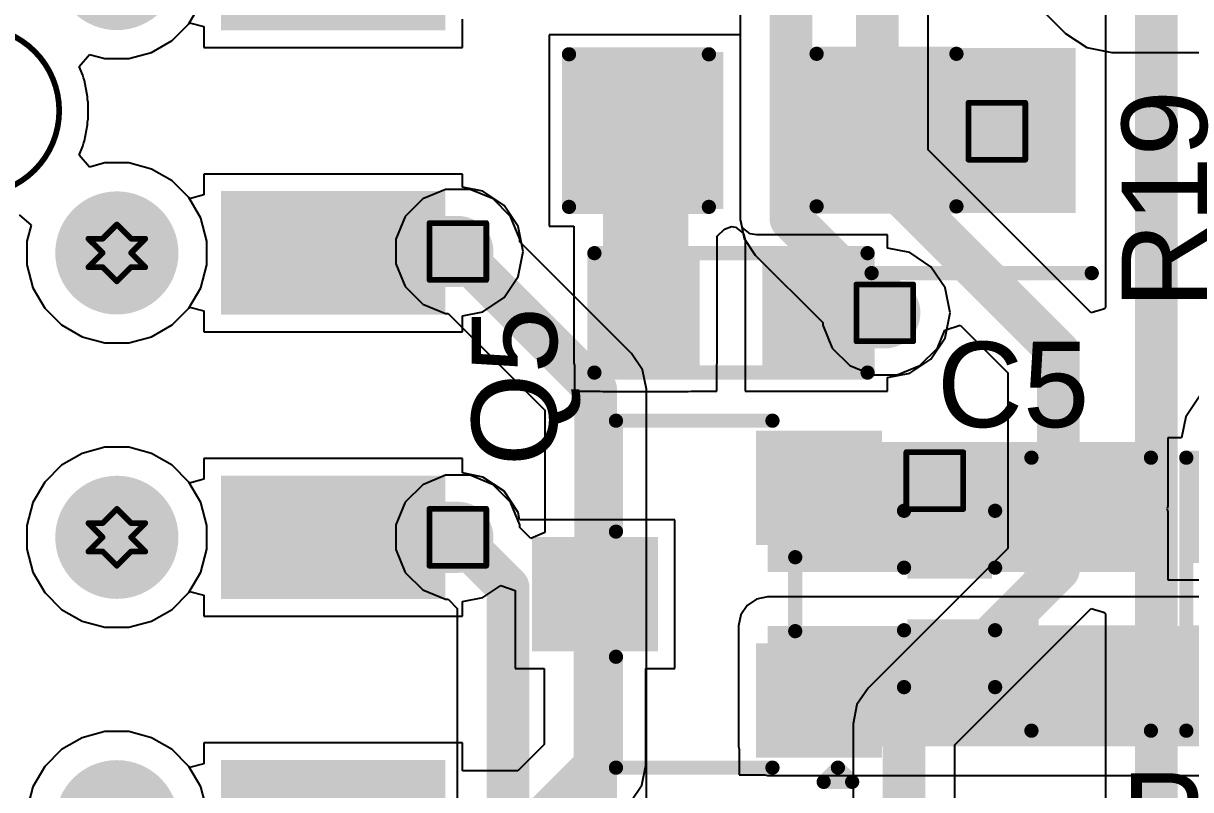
# Model space of a CAD drawing. Header units: inches. Extents: x -1 to 9.6, y 0 to 3.9.
# Drawn here: x 0.4799 to 0.8901, y 0.5495 to 0.819 of the extents above; entities that cross this region are included whole.
import ezdxf

# ---------------------------------------------------------------- set-up
doc = ezdxf.new("R2010")
doc.units = ezdxf.units.IN
doc.header["$MEASUREMENT"] = 0
for name, color, linetype in [('Board Outline', 216, 'Continuous'), ('Bottom Layer', 5, 'Continuous'), ('Bottom Solder', 6, 'Continuous'), ('Drill Drawing', 1, 'Continuous'), ('Multi-Layer', 9, 'Continuous'), ('Pad Holes', 156, 'Continuous'), ('Top Layer', 1, 'Continuous'), ('Top Overlay', 2, 'Continuous'), ('Top Paste', 8, 'Continuous'), ('Top Solder', 216, 'Continuous'), ('Via Holes', 16, 'Continuous')]:
    doc.layers.add(name, color=color, linetype=linetype)
doc.styles.add('Arial', font='', dxfattribs={"height": 0.2})
doc.styles.get('Arial').set_extended_font_data('Arial')

# ---------------------------------------------------------------- blocks, each defined once
blk = doc.blocks.new('C___0402_6')
at = {"layer": 'Top Layer'}
for points in [[(-0.0275, -0.0125), (-0.0275, 0.0125), (-0.0095, 0.0125), (-0.0095, -0.0125)], [(0.0095, -0.0125), (0.0095, 0.0125), (0.0275, 0.0125), (0.0275, -0.0125)]]:
    blk.add_hatch(color=1, dxfattribs=at).paths.add_polyline_path(points)
at = {"layer": 'Top Paste'}
for points in [[(-0.0275, -0.0125), (-0.0275, 0.0125), (-0.0095, 0.0125), (-0.0095, -0.0125)], [(0.0095, -0.0125), (0.0095, 0.0125), (0.0275, 0.0125), (0.0275, -0.0125)]]:
    blk.add_hatch(color=8, dxfattribs=at).paths.add_polyline_path(points)
at = {"layer": 'Top Solder'}
for points in [[(-0.02986, -0.01486), (-0.02986, 0.01486), (-0.00714, 0.01486), (-0.00714, -0.01486)], [(0.00714, -0.01486), (0.00714, 0.01486), (0.02986, 0.01486), (0.02986, -0.01486)]]:
    blk.add_hatch(color=216, dxfattribs=at).paths.add_polyline_path(points)
at = {"layer": 'Top Overlay', "const_width": 0.005}
for points in [[(-0.031, -0.016), (-0.031, 0.016)], [(-0.011, 0.016), (-0.031, 0.016)], [(0.031, 0.016), (0.011, 0.016)], [(0.031, -0.016), (0.031, 0.016)], [(-0.011, -0.016), (-0.031, -0.016)], [(0.031, -0.016), (0.011, -0.016)]]:
    blk.add_lwpolyline(points, dxfattribs=at)
at = {"layer": 'Top Overlay', "const_width": 0.0025}
for points in [[(-0.03225, 0.016, 1), (-0.02975, 0.016, 1)], [(-0.03225, 0.016, 1), (-0.02975, 0.016, 1)], [(-0.01225, 0.016, 1), (-0.00975, 0.016, 1)], [(0.00975, 0.016, 1), (0.01225, 0.016, 1)], [(0.02975, 0.016, 1), (0.03225, 0.016, 1)], [(0.02975, 0.016, 1), (0.03225, 0.016, 1)], [(-0.03225, -0.016, 1), (-0.02975, -0.016, 1)], [(-0.03225, -0.016, 1), (-0.02975, -0.016, 1)], [(-0.01225, -0.016, 1), (-0.00975, -0.016, 1)], [(0.00975, -0.016, 1), (0.01225, -0.016, 1)], [(0.02975, -0.016, 1), (0.03225, -0.016, 1)], [(0.02975, -0.016, 1), (0.03225, -0.016, 1)]]:
    blk.add_lwpolyline(points, format="xyb", close=True, dxfattribs=at)
blk = doc.blocks.new('R___0603_12')
at = {"layer": 'Top Layer'}
for points in [[(-0.015, 0.0175), (-0.015, -0.0175), (-0.045, -0.0175), (-0.045, 0.0175)], [(0.045, 0.0175), (0.045, -0.0175), (0.015, -0.0175), (0.015, 0.0175)]]:
    blk.add_hatch(color=1, dxfattribs=at).paths.add_polyline_path(points)
at = {"layer": 'Top Paste'}
for points in [[(-0.015, 0.0175), (-0.015, -0.0175), (-0.045, -0.0175), (-0.045, 0.0175)], [(0.045, 0.0175), (0.045, -0.0175), (0.015, -0.0175), (0.015, 0.0175)]]:
    blk.add_hatch(color=8, dxfattribs=at).paths.add_polyline_path(points)
at = {"layer": 'Top Solder'}
for points in [[(-0.011, 0.0215), (-0.011, -0.0215), (-0.049, -0.0215), (-0.049, 0.0215)], [(0.049, 0.0215), (0.049, -0.0215), (0.011, -0.0215), (0.011, 0.0215)]]:
    blk.add_hatch(color=216, dxfattribs=at).paths.add_polyline_path(points)
at = {"layer": 'Top Overlay', "const_width": 0.005}
for points in [[(-0.048, 0.021), (-0.048, -0.021)], [(-0.048, 0.021), (0.048, 0.021)], [(0.048, 0.021), (0.048, -0.021)], [(-0.048, -0.021), (0.048, -0.021)]]:
    blk.add_lwpolyline(points, dxfattribs=at)
at = {"layer": 'Top Overlay', "const_width": 0.0025}
for points in [[(-0.04925, 0.021, 1), (-0.04675, 0.021, 1)], [(-0.04925, 0.021, 1), (-0.04675, 0.021, 1)], [(0.04675, 0.021, 1), (0.04925, 0.021, 1)], [(0.04675, 0.021, 1), (0.04925, 0.021, 1)], [(-0.04925, -0.021, 1), (-0.04675, -0.021, 1)], [(-0.04925, -0.021, 1), (-0.04675, -0.021, 1)], [(0.04675, -0.021, 1), (0.04925, -0.021, 1)], [(0.04675, -0.021, 1), (0.04925, -0.021, 1)]]:
    blk.add_lwpolyline(points, format="xyb", close=True, dxfattribs=at)
blk = doc.blocks.new('R___0603_19')
at = {"layer": 'Top Layer'}
for points in [[(-0.015, 0.0175), (-0.015, -0.0175), (-0.045, -0.0175), (-0.045, 0.0175)], [(0.045, 0.0175), (0.045, -0.0175), (0.015, -0.0175), (0.015, 0.0175)]]:
    blk.add_hatch(color=1, dxfattribs=at).paths.add_polyline_path(points)
at = {"layer": 'Top Paste'}
for points in [[(-0.015, 0.0175), (-0.015, -0.0175), (-0.045, -0.0175), (-0.045, 0.0175)], [(0.045, 0.0175), (0.045, -0.0175), (0.015, -0.0175), (0.015, 0.0175)]]:
    blk.add_hatch(color=8, dxfattribs=at).paths.add_polyline_path(points)
at = {"layer": 'Top Solder'}
for points in [[(-0.011, 0.0215), (-0.011, -0.0215), (-0.049, -0.0215), (-0.049, 0.0215)], [(0.049, 0.0215), (0.049, -0.0215), (0.011, -0.0215), (0.011, 0.0215)]]:
    blk.add_hatch(color=216, dxfattribs=at).paths.add_polyline_path(points)
at = {"layer": 'Top Overlay', "const_width": 0.005}
for points in [[(-0.048, 0.021), (-0.048, -0.021)], [(0.048, 0.021), (-0.048, 0.021)], [(0.048, 0.021), (0.048, -0.021)], [(0.048, -0.021), (-0.048, -0.021)]]:
    blk.add_lwpolyline(points, dxfattribs=at)
at = {"layer": 'Top Overlay', "const_width": 0.0025}
for points in [[(-0.04925, 0.021, 1), (-0.04675, 0.021, 1)], [(-0.04925, 0.021, 1), (-0.04675, 0.021, 1)], [(0.04675, 0.021, 1), (0.04925, 0.021, 1)], [(0.04675, 0.021, 1), (0.04925, 0.021, 1)], [(-0.04925, -0.021, 1), (-0.04675, -0.021, 1)], [(-0.04925, -0.021, 1), (-0.04675, -0.021, 1)], [(0.04675, -0.021, 1), (0.04925, -0.021, 1)], [(0.04675, -0.021, 1), (0.04925, -0.021, 1)]]:
    blk.add_lwpolyline(points, format="xyb", close=True, dxfattribs=at)
blk = doc.blocks.new('R___0603_28')
at = {"layer": 'Top Layer'}
for points in [[(-0.015, 0.0175), (-0.015, -0.0175), (-0.045, -0.0175), (-0.045, 0.0175)], [(0.045, 0.0175), (0.045, -0.0175), (0.015, -0.0175), (0.015, 0.0175)]]:
    blk.add_hatch(color=1, dxfattribs=at).paths.add_polyline_path(points)
at = {"layer": 'Top Paste'}
for points in [[(-0.015, 0.0175), (-0.015, -0.0175), (-0.045, -0.0175), (-0.045, 0.0175)], [(0.045, 0.0175), (0.045, -0.0175), (0.015, -0.0175), (0.015, 0.0175)]]:
    blk.add_hatch(color=8, dxfattribs=at).paths.add_polyline_path(points)
at = {"layer": 'Top Solder'}
for points in [[(-0.011, 0.0215), (-0.011, -0.0215), (-0.049, -0.0215), (-0.049, 0.0215)], [(0.049, 0.0215), (0.049, -0.0215), (0.011, -0.0215), (0.011, 0.0215)]]:
    blk.add_hatch(color=216, dxfattribs=at).paths.add_polyline_path(points)
at = {"layer": 'Top Overlay', "const_width": 0.005}
for points in [[(-0.048, -0.021), (-0.048, 0.021)], [(0.048, 0.021), (-0.048, 0.021)], [(0.048, -0.021), (0.048, 0.021)], [(0.048, -0.021), (-0.048, -0.021)]]:
    blk.add_lwpolyline(points, dxfattribs=at)
at = {"layer": 'Top Overlay', "const_width": 0.0025}
for points in [[(-0.04925, 0.021, 1), (-0.04675, 0.021, 1)], [(-0.04925, 0.021, 1), (-0.04675, 0.021, 1)], [(0.04675, 0.021, 1), (0.04925, 0.021, 1)], [(0.04675, 0.021, 1), (0.04925, 0.021, 1)], [(-0.04925, -0.021, 1), (-0.04675, -0.021, 1)], [(-0.04925, -0.021, 1), (-0.04675, -0.021, 1)], [(0.04675, -0.021, 1), (0.04925, -0.021, 1)], [(0.04675, -0.021, 1), (0.04925, -0.021, 1)]]:
    blk.add_lwpolyline(points, format="xyb", close=True, dxfattribs=at)
blk = doc.blocks.new('SOT_23_33')
at = {"layer": 'Top Layer'}
for points in [[(-0.01614, 0.05748), (0.01614, 0.05748), (0.01614, 0.02126), (-0.01614, 0.02126)], [(-0.05354, -0.02126), (-0.02126, -0.02126), (-0.02126, -0.05748), (-0.05354, -0.05748)], [(0.02126, -0.02126), (0.05354, -0.02126), (0.05354, -0.05748), (0.02126, -0.05748)]]:
    blk.add_hatch(color=1, dxfattribs=at).paths.add_polyline_path(points)
at = {"layer": 'Top Paste'}
for points in [[(-0.01614, 0.05748), (0.01614, 0.05748), (0.01614, 0.02126), (-0.01614, 0.02126)], [(-0.05354, -0.02126), (-0.02126, -0.02126), (-0.02126, -0.05748), (-0.05354, -0.05748)], [(0.02126, -0.02126), (0.05354, -0.02126), (0.05354, -0.05748), (0.02126, -0.05748)]]:
    blk.add_hatch(color=8, dxfattribs=at).paths.add_polyline_path(points)
at = {"layer": 'Top Solder'}
for points in [[(-0.02014, 0.06148), (0.02014, 0.06148), (0.02014, 0.01726), (-0.02014, 0.01726)], [(-0.05754, -0.01726), (-0.01726, -0.01726), (-0.01726, -0.06148), (-0.05754, -0.06148)], [(0.01726, -0.01726), (0.05754, -0.01726), (0.05754, -0.06148), (0.01726, -0.06148)]]:
    blk.add_hatch(color=216, dxfattribs=at).paths.add_polyline_path(points)
at = {"layer": 'Top Overlay', "const_width": 0.005}
for points in [[(-0.061, 0.032), (-0.022, 0.032)], [(-0.061, 0.032), (-0.061, -0.023)], [(0.022, 0.032), (0.061, 0.032)], [(0.061, 0.032), (0.061, -0.023)], [(-0.013, -0.031), (0.013, -0.031)], [(-0.066, -0.041), (-0.066, -0.051)], [(-0.066, -0.041), (-0.061, -0.046)], [(-0.061, -0.046), (-0.066, -0.051)]]:
    blk.add_lwpolyline(points, dxfattribs=at)
at = {"layer": 'Top Overlay', "const_width": 0.0025}
for points in [[(-0.06225, 0.032, 1), (-0.05975, 0.032, 1)], [(-0.06225, 0.032, 1), (-0.05975, 0.032, 1)], [(-0.02325, 0.032, 1), (-0.02075, 0.032, 1)], [(0.02075, 0.032, 1), (0.02325, 0.032, 1)], [(0.05975, 0.032, 1), (0.06225, 0.032, 1)], [(0.05975, 0.032, 1), (0.06225, 0.032, 1)], [(-0.06225, -0.023, 1), (-0.05975, -0.023, 1)], [(0.05975, -0.023, 1), (0.06225, -0.023, 1)], [(-0.01425, -0.031, 1), (-0.01175, -0.031, 1)], [(0.01175, -0.031, 1), (0.01425, -0.031, 1)], [(-0.06725, -0.041, 1), (-0.06475, -0.041, 1)], [(-0.06725, -0.041, 1), (-0.06475, -0.041, 1)], [(-0.06225, -0.046, 1), (-0.05975, -0.046, 1)], [(-0.06225, -0.046, 1), (-0.05975, -0.046, 1)], [(-0.06725, -0.051, 1), (-0.06475, -0.051, 1)], [(-0.06725, -0.051, 1), (-0.06475, -0.051, 1)]]:
    blk.add_lwpolyline(points, format="xyb", close=True, dxfattribs=at)
blk = doc.blocks.new('LED_0805_39')
at = {"layer": 'Top Layer'}
for points in [[(-0.06496, 0.02362), (-0.01772, 0.02362), (-0.01772, -0.02362), (-0.06496, -0.02362)], [(0.01772, 0.02362), (0.06496, 0.02362), (0.06496, -0.02362), (0.01772, -0.02362)]]:
    blk.add_hatch(color=1, dxfattribs=at).paths.add_polyline_path(points)
at = {"layer": 'Top Overlay'}
blk.add_hatch(color=2, dxfattribs=at).paths.add_polyline_path([(0.06815, -0.02899), (0.11, -0.02899), (0.11, 0.02901), (0.06815, 0.02901)])
at = {"layer": 'Top Paste'}
for points in [[(-0.06496, 0.02362), (-0.01772, 0.02362), (-0.01772, -0.02362), (-0.06496, -0.02362)], [(0.01772, 0.02362), (0.06496, 0.02362), (0.06496, -0.02362), (0.01772, -0.02362)]]:
    blk.add_hatch(color=8, dxfattribs=at).paths.add_polyline_path(points)
at = {"layer": 'Top Solder'}
for points in [[(-0.06896, 0.02762), (-0.01372, 0.02762), (-0.01372, -0.02762), (-0.06896, -0.02762)], [(0.01372, 0.02762), (0.06896, 0.02762), (0.06896, -0.02762), (0.01372, -0.02762)]]:
    blk.add_hatch(color=216, dxfattribs=at).paths.add_polyline_path(points)
at = {"layer": 'Top Overlay', "const_width": 0.005}
for points in [[(-0.068, -0.02683), (-0.068, 0.02683)], [(-0.068, 0.02683), (-0.01885, 0.02683)], [(0.019, 0.027), (0.06815, 0.027)], [(0.06815, -0.02666), (0.06815, 0.027)], [(-0.068, -0.02683), (-0.01885, -0.02683)], [(0.019, -0.02666), (0.06815, -0.02666)]]:
    blk.add_lwpolyline(points, dxfattribs=at)
at = {"layer": 'Top Overlay', "const_width": 0.0025}
for points in [[(-0.06925, 0.02683, 1), (-0.06675, 0.02683, 1)], [(-0.06925, 0.02683, 1), (-0.06675, 0.02683, 1)], [(-0.0201, 0.02683, 1), (-0.0176, 0.02683, 1)], [(0.01775, 0.027, 1), (0.02025, 0.027, 1)], [(0.0669, 0.027, 1), (0.0694, 0.027, 1)], [(0.0669, 0.027, 1), (0.0694, 0.027, 1)], [(-0.06925, -0.02683, 1), (-0.06675, -0.02683, 1)], [(-0.06925, -0.02683, 1), (-0.06675, -0.02683, 1)], [(-0.0201, -0.02683, 1), (-0.0176, -0.02683, 1)], [(0.01775, -0.02666, 1), (0.02025, -0.02666, 1)], [(0.0669, -0.02666, 1), (0.0694, -0.02666, 1)], [(0.0669, -0.02666, 1), (0.0694, -0.02666, 1)]]:
    blk.add_lwpolyline(points, format="xyb", close=True, dxfattribs=at)
blk = doc.blocks.new('610010243021_42')
at = {"layer": 'Bottom Solder'}
h = blk.add_hatch(color=6, dxfattribs=at)
edge = h.paths.add_edge_path()
edge.add_arc((-0.05, 0.2), 0.004, 0, 360)
h = blk.add_hatch(color=6, dxfattribs=at)
edge = h.paths.add_edge_path()
edge.add_arc((0.05, 0.2), 0.004, 0, 360)
h = blk.add_hatch(color=6, dxfattribs=at)
edge = h.paths.add_edge_path()
edge.add_arc((-0.05, 0.1), 0.004, 0, 360)
h = blk.add_hatch(color=6, dxfattribs=at)
edge = h.paths.add_edge_path()
edge.add_arc((0.05, 0.1), 0.004, 0, 360)
h = blk.add_hatch(color=6, dxfattribs=at)
edge = h.paths.add_edge_path()
edge.add_arc((-0.05, 0), 0.004, 0, 360)
h = blk.add_hatch(color=6, dxfattribs=at)
edge = h.paths.add_edge_path()
edge.add_arc((0.05, 0), 0.004, 0, 360)
h = blk.add_hatch(color=6, dxfattribs=at)
edge = h.paths.add_edge_path()
edge.add_arc((-0.05, -0.1), 0.004, 0, 360)
h = blk.add_hatch(color=6, dxfattribs=at)
edge = h.paths.add_edge_path()
edge.add_arc((0.05, -0.1), 0.004, 0, 360)
h = blk.add_hatch(color=6, dxfattribs=at)
edge = h.paths.add_edge_path()
edge.add_arc((-0.05, -0.2), 0.004, 0, 360)
h = blk.add_hatch(color=6, dxfattribs=at)
edge = h.paths.add_edge_path()
edge.add_arc((0.05, -0.2), 0.004, 0, 360)
at = {"layer": 'Pad Holes'}
h = blk.add_hatch(color=7, dxfattribs=at)
edge = h.paths.add_edge_path()
edge.add_arc((-0.05, 0.2), 0.02165, 0, 360)
h = blk.add_hatch(color=7, dxfattribs=at)
edge = h.paths.add_edge_path()
edge.add_arc((0.05, 0.2), 0.02165, 0, 360)
h = blk.add_hatch(color=7, dxfattribs=at)
edge = h.paths.add_edge_path()
edge.add_arc((-0.05, 0.1), 0.02165, 0, 360)
h = blk.add_hatch(color=7, dxfattribs=at)
edge = h.paths.add_edge_path()
edge.add_arc((0.05, 0.1), 0.02165, 0, 360)
h = blk.add_hatch(color=7, dxfattribs=at)
edge = h.paths.add_edge_path()
edge.add_arc((-0.05, 0), 0.02165, 0, 360)
h = blk.add_hatch(color=7, dxfattribs=at)
edge = h.paths.add_edge_path()
edge.add_arc((0.05, 0), 0.02165, 0, 360)
h = blk.add_hatch(color=7, dxfattribs=at)
edge = h.paths.add_edge_path()
edge.add_arc((-0.05, -0.1), 0.02165, 0, 360)
h = blk.add_hatch(color=7, dxfattribs=at)
edge = h.paths.add_edge_path()
edge.add_arc((0.05, -0.1), 0.02165, 0, 360)
h = blk.add_hatch(color=7, dxfattribs=at)
edge = h.paths.add_edge_path()
edge.add_arc((-0.05, -0.2), 0.02165, 0, 360)
h = blk.add_hatch(color=7, dxfattribs=at)
edge = h.paths.add_edge_path()
edge.add_arc((0.05, -0.2), 0.02165, 0, 360)
at = {"layer": 'Top Layer'}
for points in [[(-0.16142, 0.18228), (-0.16142, 0.21772), (-0.09055, 0.21772), (-0.09055, 0.18228)], [(0.09055, 0.18228), (0.09055, 0.21772), (0.16142, 0.21772), (0.16142, 0.18228)], [(-0.16142, 0.08228), (-0.16142, 0.11772), (-0.09055, 0.11772), (-0.09055, 0.08228)], [(0.09055, 0.08228), (0.09055, 0.11772), (0.16142, 0.11772), (0.16142, 0.08228)], [(-0.16142, -0.01772), (-0.16142, 0.01772), (-0.09055, 0.01772), (-0.09055, -0.01772)], [(0.09055, -0.01772), (0.09055, 0.01772), (0.16142, 0.01772), (0.16142, -0.01772)], [(-0.16142, -0.11772), (-0.16142, -0.08228), (-0.09055, -0.08228), (-0.09055, -0.11772)], [(0.09055, -0.11772), (0.09055, -0.08228), (0.16142, -0.08228), (0.16142, -0.11772)], [(-0.16142, -0.21772), (-0.16142, -0.18228), (-0.09055, -0.18228), (-0.09055, -0.21772)], [(0.09055, -0.21772), (0.09055, -0.18228), (0.16142, -0.18228), (0.16142, -0.21772)]]:
    blk.add_hatch(color=1, dxfattribs=at).paths.add_polyline_path(points)
at = {"layer": 'Top Paste'}
for points in [[(-0.16142, 0.18228), (-0.16142, 0.21772), (-0.09055, 0.21772), (-0.09055, 0.18228)], [(0.09055, 0.18228), (0.09055, 0.21772), (0.16142, 0.21772), (0.16142, 0.18228)], [(-0.16142, 0.08228), (-0.16142, 0.11772), (-0.09055, 0.11772), (-0.09055, 0.08228)], [(0.09055, 0.08228), (0.09055, 0.11772), (0.16142, 0.11772), (0.16142, 0.08228)], [(-0.16142, -0.01772), (-0.16142, 0.01772), (-0.09055, 0.01772), (-0.09055, -0.01772)], [(0.09055, -0.01772), (0.09055, 0.01772), (0.16142, 0.01772), (0.16142, -0.01772)], [(-0.16142, -0.11772), (-0.16142, -0.08228), (-0.09055, -0.08228), (-0.09055, -0.11772)], [(0.09055, -0.11772), (0.09055, -0.08228), (0.16142, -0.08228), (0.16142, -0.11772)], [(-0.16142, -0.21772), (-0.16142, -0.18228), (-0.09055, -0.18228), (-0.09055, -0.21772)], [(0.09055, -0.21772), (0.09055, -0.18228), (0.16142, -0.18228), (0.16142, -0.21772)]]:
    blk.add_hatch(color=8, dxfattribs=at).paths.add_polyline_path(points)
at = {"layer": 'Top Solder'}
for points in [[(-0.16542, 0.17828), (-0.16542, 0.22172), (-0.08655, 0.22172), (-0.08655, 0.17828)], [(0.08655, 0.17828), (0.08655, 0.22172), (0.16542, 0.22172), (0.16542, 0.17828)], [(-0.16542, 0.07828), (-0.16542, 0.12172), (-0.08655, 0.12172), (-0.08655, 0.07828)], [(0.08655, 0.07828), (0.08655, 0.12172), (0.16542, 0.12172), (0.16542, 0.07828)], [(-0.16542, -0.02172), (-0.16542, 0.02172), (-0.08655, 0.02172), (-0.08655, -0.02172)], [(0.08655, -0.02172), (0.08655, 0.02172), (0.16542, 0.02172), (0.16542, -0.02172)], [(-0.16542, -0.12172), (-0.16542, -0.07828), (-0.08655, -0.07828), (-0.08655, -0.12172)], [(0.08655, -0.12172), (0.08655, -0.07828), (0.16542, -0.07828), (0.16542, -0.12172)], [(-0.16542, -0.22172), (-0.16542, -0.17828), (-0.08655, -0.17828), (-0.08655, -0.22172)], [(0.08655, -0.22172), (0.08655, -0.17828), (0.16542, -0.17828), (0.16542, -0.22172)]]:
    blk.add_hatch(color=216, dxfattribs=at).paths.add_polyline_path(points)
h = blk.add_hatch(color=216, dxfattribs=at)
edge = h.paths.add_edge_path()
edge.add_arc((-0.05, 0.2), 0.004, 0, 360)
h = blk.add_hatch(color=216, dxfattribs=at)
edge = h.paths.add_edge_path()
edge.add_arc((0.05, 0.2), 0.004, 0, 360)
h = blk.add_hatch(color=216, dxfattribs=at)
edge = h.paths.add_edge_path()
edge.add_arc((-0.05, 0.1), 0.004, 0, 360)
h = blk.add_hatch(color=216, dxfattribs=at)
edge = h.paths.add_edge_path()
edge.add_arc((0.05, 0.1), 0.004, 0, 360)
h = blk.add_hatch(color=216, dxfattribs=at)
edge = h.paths.add_edge_path()
edge.add_arc((-0.05, 0), 0.004, 0, 360)
h = blk.add_hatch(color=216, dxfattribs=at)
edge = h.paths.add_edge_path()
edge.add_arc((0.05, 0), 0.004, 0, 360)
h = blk.add_hatch(color=216, dxfattribs=at)
edge = h.paths.add_edge_path()
edge.add_arc((-0.05, -0.1), 0.004, 0, 360)
h = blk.add_hatch(color=216, dxfattribs=at)
edge = h.paths.add_edge_path()
edge.add_arc((0.05, -0.1), 0.004, 0, 360)
h = blk.add_hatch(color=216, dxfattribs=at)
edge = h.paths.add_edge_path()
edge.add_arc((-0.05, -0.2), 0.004, 0, 360)
h = blk.add_hatch(color=216, dxfattribs=at)
edge = h.paths.add_edge_path()
edge.add_arc((0.05, -0.2), 0.004, 0, 360)
at = {"layer": 'Top Overlay'}
for points, const_width in [([(0, 0.25), (-0.09843, 0.25)], 0.005), ([(0.09843, 0.25), (0, 0.25)], 0.005), ([(-0.1695, 0.2015), (-0.1745, 0.2065)], 0.00787), ([(-0.1745, 0.2065), (-0.1745, 0.1965)], 0.00787), ([(-0.1695, 0.2015), (-0.1745, 0.1965)], 0.00787), ([(0, -0.25), (-0.09843, -0.25)], 0.005), ([(0.09843, -0.25), (0, -0.25)], 0.005)]:
    blk.add_lwpolyline(points, dxfattribs=dict(at, const_width=const_width))
for points, const_width in [([(-0.09968, 0.25, 1), (-0.09718, 0.25, 1)], 0.0025), ([(-0.00125, 0.25, 1), (0.00125, 0.25, 1)], 0.0025), ([(-0.00125, 0.25, 1), (0.00125, 0.25, 1)], 0.0025), ([(0.09718, 0.25, 1), (0.09968, 0.25, 1)], 0.0025), ([(-0.17647, 0.2065, 1), (-0.17253, 0.2065, 1)], 0.00394), ([(-0.17647, 0.2065, 1), (-0.17253, 0.2065, 1)], 0.00394), ([(-0.17147, 0.2015, 1), (-0.16753, 0.2015, 1)], 0.00394), ([(-0.17147, 0.2015, 1), (-0.16753, 0.2015, 1)], 0.00394), ([(-0.17647, 0.1965, 1), (-0.17253, 0.1965, 1)], 0.00394), ([(-0.17647, 0.1965, 1), (-0.17253, 0.1965, 1)], 0.00394), ([(-0.09968, -0.25, 1), (-0.09718, -0.25, 1)], 0.0025), ([(-0.00125, -0.25, 1), (0.00125, -0.25, 1)], 0.0025), ([(-0.00125, -0.25, 1), (0.00125, -0.25, 1)], 0.0025), ([(0.09718, -0.25, 1), (0.09968, -0.25, 1)], 0.0025)]:
    blk.add_lwpolyline(points, format="xyb", close=True, dxfattribs=dict(at, const_width=const_width))

msp = doc.modelspace()

# ---------------------------------------------------------------- hatches: boundary and pattern name
at = {"layer": 'Bottom Layer'}
h = msp.add_hatch(color=5, dxfattribs=at)
edge = h.paths.add_edge_path()
edge.add_arc((0.82199, 0.78101), 0.01181, 0, 360)
h = msp.add_hatch(color=5, dxfattribs=at)
edge = h.paths.add_edge_path()
edge.add_arc((0.63257, 0.73873), 0.01181, 0, 360)
h = msp.add_hatch(color=5, dxfattribs=at)
edge = h.paths.add_edge_path()
edge.add_arc((0.78261, 0.71715), 0.01181, 0, 360)
h = msp.add_hatch(color=5, dxfattribs=at)
edge = h.paths.add_edge_path()
edge.add_arc((0.80017, 0.65816), 0.01181, 0, 360)
h = msp.add_hatch(color=5, dxfattribs=at)
edge = h.paths.add_edge_path()
edge.add_arc((0.63257, 0.63823), 0.01181, 0, 360)
at = {"layer": 'Top Layer'}
h = msp.add_hatch(color=1, dxfattribs=at)
edge = h.paths.add_edge_path()
edge.add_arc((0.82199, 0.78101), 0.01181, 0, 360)
for points in [[(0.68355, 0.69965), (0.71355, 0.69965), (0.71355, 0.78125), (0.68355, 0.78125)], [(0.74139, 0.62605), (0.87263, 0.62605), (0.87263, 0.67178), (0.74139, 0.67178)], [(0.74139, 0.56469), (0.92706, 0.56469), (0.92706, 0.60705), (0.74139, 0.60705)]]:
    msp.add_hatch(color=1, dxfattribs=at).paths.add_polyline_path(points)
h = msp.add_hatch(color=1, dxfattribs=at)
edge = h.paths.add_edge_path()
edge.add_arc((0.63257, 0.73873), 0.01181, 0, 360)
h = msp.add_hatch(color=1, dxfattribs=at)
edge = h.paths.add_edge_path()
edge.add_arc((0.78261, 0.71715), 0.01181, 0, 360)
h = msp.add_hatch(color=1, dxfattribs=at)
edge = h.paths.add_edge_path()
edge.add_arc((0.80017, 0.65816), 0.01181, 0, 360)
h = msp.add_hatch(color=1, dxfattribs=at)
edge = h.paths.add_edge_path()
edge.add_arc((0.63257, 0.63823), 0.01181, 0, 360)
at = {"layer": 'Via Holes'}
h = msp.add_hatch(color=7, dxfattribs=at)
edge = h.paths.add_edge_path()
edge.add_arc((0.82199, 0.78101), 0.00591, 0, 360)
h = msp.add_hatch(color=7, dxfattribs=at)
edge = h.paths.add_edge_path()
edge.add_arc((0.63257, 0.73873), 0.00591, 0, 360)
h = msp.add_hatch(color=7, dxfattribs=at)
edge = h.paths.add_edge_path()
edge.add_arc((0.78261, 0.71715), 0.00591, 0, 360)
h = msp.add_hatch(color=7, dxfattribs=at)
edge = h.paths.add_edge_path()
edge.add_arc((0.80017, 0.65816), 0.00591, 0, 360)
h = msp.add_hatch(color=7, dxfattribs=at)
edge = h.paths.add_edge_path()
edge.add_arc((0.63257, 0.63823), 0.00591, 0, 360)

# ---------------------------------------------------------------- linework, layer by layer
at = {"layer": 'Board Outline'}
for points, const_width in [([(0.49247, 0.78823, 1), (0.43342, 0.78823, 1)], 0.002), ([(0.49197, 0.78823, 1), (0.49297, 0.78823, 1)], 0.001)]:
    msp.add_lwpolyline(points, format="xyb", close=True, dxfattribs=dict(at, const_width=const_width))
at = {"layer": 'Bottom Layer'}
for p, q in [((0.86016, 0.947), (0.86016, 0.71904)), ((0.79784, 0.7745), (0.79784, 0.89273)), ((0.73181, 0.8735), (0.73181, 0.7501)), ((0.53806, 0.8188), (0.54222, 0.82601)), ((0.53216, 0.8129), (0.53806, 0.8188)), ((0.52494, 0.80874), (0.53216, 0.8129)), ((0.51689, 0.80658), (0.52494, 0.80874)), ((0.49948, 0.80384), (0.50316, 0.80803)), ((0.50316, 0.80803), (0.50856, 0.80658)), ((0.50856, 0.80658), (0.51689, 0.80658)), ((0.50076, 0.80075), (0.49948, 0.80384)), ((0.50096, 0.79976), (0.50076, 0.80075)), ((0.50134, 0.79883), (0.50096, 0.79976)), ((0.50247, 0.79313), (0.50134, 0.79883)), ((0.50247, 0.79213), (0.50247, 0.79313)), ((0.50267, 0.79114), (0.50247, 0.79213)), ((0.50267, 0.78532), (0.50267, 0.79114)), ((0.50247, 0.78434), (0.50267, 0.78532)), ((0.50247, 0.78333), (0.50247, 0.78434)), ((0.50134, 0.77763), (0.50247, 0.78333)), ((0.49948, 0.77263), (0.50076, 0.77572)), ((0.50076, 0.77572), (0.50096, 0.7767)), ((0.50096, 0.7767), (0.50134, 0.77763)), ((0.50316, 0.76844), (0.49948, 0.77263)), ((0.85516, 0.71718), (0.79784, 0.7745)), ((0.50856, 0.76989), (0.50316, 0.76844)), ((0.51689, 0.76989), (0.50856, 0.76989)), ((0.52494, 0.76773), (0.51689, 0.76989)), ((0.53216, 0.76356), (0.52494, 0.76773)), ((0.53806, 0.75767), (0.53216, 0.76356)), ((0.62823, 0.76054), (0.62021, 0.75722)), ((0.6369, 0.76054), (0.62823, 0.76054)), ((0.64492, 0.75722), (0.6369, 0.76054)), ((0.54222, 0.75045), (0.53806, 0.75767)), ((0.62021, 0.75722), (0.61407, 0.75108)), ((0.65106, 0.75108), (0.64492, 0.75722)), ((0.47837, 0.75162), (0.48256, 0.74795)), ((0.61407, 0.75108), (0.61075, 0.74307)), ((0.65438, 0.74307), (0.65106, 0.75108)), ((0.48256, 0.74795), (0.48107, 0.7424)), ((0.54438, 0.7424), (0.54222, 0.75045)), ((0.73181, 0.7501), (0.73317, 0.74327)), ((0.61075, 0.74307), (0.61075, 0.73439)), ((0.65438, 0.74215), (0.65438, 0.74307)), ((0.73317, 0.74327), (0.73704, 0.73749)), ((0.48107, 0.7424), (0.48107, 0.73407)), ((0.54438, 0.73407), (0.54438, 0.7424)), ((0.69362, 0.70291), (0.65438, 0.74215)), ((0.61075, 0.73439), (0.61407, 0.72637)), ((0.73704, 0.73749), (0.7608, 0.71372)), ((0.48107, 0.73407), (0.48323, 0.72601)), ((0.54222, 0.72601), (0.54438, 0.73407)), ((0.61407, 0.72637), (0.62021, 0.72024)), ((0.48323, 0.72601), (0.4874, 0.7188)), ((0.53806, 0.7188), (0.54222, 0.72601)), ((0.4874, 0.7188), (0.49329, 0.7129)), ((0.53216, 0.7129), (0.53806, 0.7188)), ((0.62021, 0.72024), (0.62823, 0.71692)), ((0.85941, 0.71848), (0.85516, 0.71718)), ((0.86016, 0.71904), (0.85941, 0.71848)), ((0.62823, 0.71692), (0.62914, 0.71692)), ((0.62914, 0.71692), (0.66316, 0.6829)), ((0.49329, 0.7129), (0.50051, 0.70874)), ((0.52494, 0.70874), (0.53216, 0.7129)), ((0.7608, 0.71372), (0.7608, 0.71281)), ((0.7608, 0.71281), (0.76412, 0.70479)), ((0.8011, 0.70479), (0.80371, 0.71109)), ((0.80371, 0.71109), (0.80904, 0.71283)), ((0.80904, 0.71283), (0.82578, 0.69609)), ((0.50051, 0.70874), (0.50856, 0.70658)), ((0.50856, 0.70658), (0.51689, 0.70658)), ((0.51689, 0.70658), (0.52494, 0.70874)), ((0.69748, 0.69712), (0.69362, 0.70291)), ((0.69362, 0.70291), (0.69362, 0.70291)), ((0.76412, 0.70479), (0.77026, 0.69866)), ((0.79497, 0.69866), (0.8011, 0.70479)), ((0.77026, 0.69866), (0.77827, 0.69533)), ((0.78695, 0.69533), (0.79497, 0.69866)), ((0.69884, 0.69029), (0.69748, 0.69712)), ((0.77827, 0.69533), (0.78695, 0.69533)), ((0.82578, 0.69609), (0.82578, 0.63428)), ((0.69884, 0.22303), (0.69884, 0.69029)), ((0.69884, 0.69029), (0.69884, 0.69029)), ((0.66316, 0.6829), (0.66316, 0.63995)), ((0.50856, 0.66989), (0.50051, 0.66773)), ((0.51689, 0.66989), (0.50856, 0.66989)), ((0.52494, 0.66773), (0.51689, 0.66989)), ((0.50051, 0.66773), (0.49329, 0.66356)), ((0.53216, 0.66356), (0.52494, 0.66773)), ((0.49329, 0.66356), (0.4874, 0.65767)), ((0.53806, 0.65767), (0.53216, 0.66356)), ((0.4874, 0.65767), (0.48323, 0.65045)), ((0.54222, 0.65045), (0.53806, 0.65767)), ((0.62021, 0.65672), (0.61407, 0.65059)), ((0.62823, 0.66004), (0.62021, 0.65672)), ((0.6369, 0.66004), (0.62823, 0.66004)), ((0.64492, 0.65672), (0.6369, 0.66004)), ((0.65106, 0.65059), (0.64492, 0.65672)), ((0.48323, 0.65045), (0.48107, 0.6424)), ((0.54438, 0.6424), (0.54222, 0.65045)), ((0.61407, 0.65059), (0.61075, 0.64257)), ((0.65438, 0.64257), (0.65106, 0.65059)), ((0.48107, 0.6424), (0.48107, 0.63407)), ((0.54438, 0.63407), (0.54438, 0.6424)), ((0.61075, 0.64257), (0.61075, 0.63389)), ((0.65438, 0.64165), (0.65438, 0.64257)), ((0.65816, 0.63787), (0.65438, 0.64165)), ((0.66316, 0.63995), (0.65816, 0.63787)), ((0.48107, 0.63407), (0.48323, 0.62601)), ((0.54222, 0.62601), (0.54438, 0.63407)), ((0.61075, 0.63389), (0.61407, 0.62588)), ((0.82578, 0.63428), (0.7767, 0.58521)), ((0.48323, 0.62601), (0.4874, 0.6188)), ((0.53806, 0.6188), (0.54222, 0.62601)), ((0.61407, 0.62588), (0.62021, 0.61974)), ((0.62021, 0.61974), (0.62823, 0.61642)), ((0.4874, 0.6188), (0.49329, 0.6129)), ((0.53216, 0.6129), (0.53806, 0.6188)), ((0.62823, 0.61642), (0.62914, 0.61642)), ((0.62914, 0.61642), (0.63237, 0.6132)), ((0.49329, 0.6129), (0.50051, 0.60874)), ((0.52494, 0.60874), (0.53216, 0.6129)), ((0.63237, 0.6132), (0.63237, 0.33904)), ((0.80716, 0.5652), (0.85516, 0.6132)), ((0.85516, 0.6132), (0.85941, 0.6119)), ((0.85941, 0.6119), (0.86016, 0.61134)), ((0.86016, 0.61134), (0.86016, 0.24726)), ((0.50051, 0.60874), (0.50856, 0.60658)), ((0.51689, 0.60658), (0.52494, 0.60874)), ((0.50856, 0.60658), (0.51689, 0.60658)), ((0.7767, 0.58521), (0.77283, 0.57942)), ((0.77283, 0.57942), (0.77147, 0.57259)), ((0.77147, 0.57259), (0.77147, 0.44917)), ((0.50051, 0.56773), (0.49329, 0.56356)), ((0.50856, 0.56989), (0.50051, 0.56773)), ((0.51689, 0.56989), (0.50856, 0.56989)), ((0.52494, 0.56773), (0.51689, 0.56989)), ((0.53216, 0.56356), (0.52494, 0.56773)), ((0.49329, 0.56356), (0.4874, 0.55767)), ((0.53806, 0.55767), (0.53216, 0.56356)), ((0.80716, 0.44917), (0.80716, 0.5652)), ((0.4874, 0.55767), (0.48323, 0.55045)), ((0.54222, 0.55045), (0.53806, 0.55767)), ((0.48323, 0.55045), (0.48107, 0.5424)), ((0.54438, 0.5424), (0.54222, 0.55045))]:
    msp.add_line(p, q, dxfattribs=at)
at = {"layer": 'Bottom Layer', "const_width": 0.015}
for points in [[(0.878, 0.23987), (0.878, 0.96)], [(0.78, 0.7671), (0.78, 0.89273)], [(0.74965, 0.7501), (0.74965, 0.88089)], [(0.78, 0.7671), (0.84362, 0.70349)], [(0.74965, 0.7501), (0.78261, 0.71715)], [(0.63257, 0.73873), (0.681, 0.69029)], [(0.84362, 0.62689), (0.84362, 0.70349)], [(0.681, 0.22303), (0.681, 0.69029)], [(0.63257, 0.63823), (0.65021, 0.62059)], [(0.78932, 0.57259), (0.84362, 0.62689)], [(0.65021, 0.33165), (0.65021, 0.62059)], [(0.78932, 0.43617), (0.78932, 0.57259)]]:
    msp.add_lwpolyline(points, dxfattribs=at)
at = {"layer": 'Bottom Layer', "const_width": 0.0075}
for points in [[(0.77625, 0.7671, 1), (0.78375, 0.7671, 1)], [(0.77625, 0.7671, 1), (0.78375, 0.7671, 1)], [(0.7459, 0.7501, 1), (0.7534, 0.7501, 1)], [(0.7459, 0.7501, 1), (0.7534, 0.7501, 1)], [(0.62882, 0.73873, 1), (0.63632, 0.73873, 1)], [(0.77886, 0.71715, 1), (0.78636, 0.71715, 1)], [(0.83987, 0.70349, 1), (0.84737, 0.70349, 1)], [(0.83987, 0.70349, 1), (0.84737, 0.70349, 1)], [(0.67725, 0.69029, 1), (0.68475, 0.69029, 1)], [(0.67725, 0.69029, 1), (0.68475, 0.69029, 1)], [(0.62882, 0.63823, 1), (0.63632, 0.63823, 1)], [(0.83987, 0.62689, 1), (0.84737, 0.62689, 1)], [(0.83987, 0.62689, 1), (0.84737, 0.62689, 1)], [(0.64646, 0.62059, 1), (0.65396, 0.62059, 1)], [(0.64646, 0.62059, 1), (0.65396, 0.62059, 1)], [(0.78557, 0.57259, 1), (0.79307, 0.57259, 1)], [(0.78557, 0.57259, 1), (0.79307, 0.57259, 1)]]:
    msp.add_lwpolyline(points, format="xyb", close=True, dxfattribs=at)
at = {"layer": 'Drill Drawing', "const_width": 0.002}
for points in [[(0.81199, 0.79101), (0.83199, 0.79101)], [(0.81199, 0.77101), (0.81199, 0.79101)], [(0.83199, 0.77101), (0.83199, 0.79101)], [(0.81199, 0.77101), (0.83199, 0.77101)], [(0.50773, 0.74323), (0.51273, 0.74823)], [(0.51273, 0.74823), (0.51773, 0.74323)], [(0.62257, 0.74873), (0.64257, 0.74873)], [(0.62257, 0.72873), (0.62257, 0.74873)], [(0.64257, 0.72873), (0.64257, 0.74873)], [(0.50273, 0.74323), (0.50773, 0.73823)], [(0.50273, 0.74323), (0.50773, 0.74323)], [(0.51773, 0.74323), (0.52273, 0.74323)], [(0.51773, 0.73823), (0.52273, 0.74323)], [(0.50273, 0.73323), (0.50773, 0.73823)], [(0.51773, 0.73823), (0.52273, 0.73323)], [(0.50273, 0.73323), (0.50773, 0.73323)], [(0.50773, 0.73323), (0.51273, 0.72823)], [(0.51273, 0.72823), (0.51773, 0.73323)], [(0.51773, 0.73323), (0.52273, 0.73323)], [(0.62257, 0.72873), (0.64257, 0.72873)], [(0.77261, 0.72715), (0.79261, 0.72715)], [(0.77261, 0.70715), (0.77261, 0.72715)], [(0.79261, 0.70715), (0.79261, 0.72715)], [(0.77261, 0.70715), (0.79261, 0.70715)], [(0.79017, 0.66816), (0.81017, 0.66816)], [(0.79017, 0.64816), (0.79017, 0.66816)], [(0.81017, 0.64816), (0.81017, 0.66816)], [(0.50773, 0.64323), (0.51273, 0.64823)], [(0.51273, 0.64823), (0.51773, 0.64323)], [(0.62257, 0.64823), (0.64257, 0.64823)], [(0.62257, 0.62823), (0.62257, 0.64823)], [(0.64257, 0.62823), (0.64257, 0.64823)], [(0.79017, 0.64816), (0.81017, 0.64816)], [(0.50273, 0.64323), (0.50773, 0.63823)], [(0.50273, 0.64323), (0.50773, 0.64323)], [(0.51773, 0.64323), (0.52273, 0.64323)], [(0.51773, 0.63823), (0.52273, 0.64323)], [(0.50273, 0.63323), (0.50773, 0.63823)], [(0.51773, 0.63823), (0.52273, 0.63323)], [(0.50273, 0.63323), (0.50773, 0.63323)], [(0.50773, 0.63323), (0.51273, 0.62823)], [(0.51273, 0.62823), (0.51773, 0.63323)], [(0.51773, 0.63323), (0.52273, 0.63323)], [(0.62257, 0.62823), (0.64257, 0.62823)]]:
    msp.add_lwpolyline(points, dxfattribs=at)
at = {"layer": 'Drill Drawing', "const_width": 0.001}
for points in [[(0.81149, 0.79101, 1), (0.81249, 0.79101, 1)], [(0.81149, 0.79101, 1), (0.81249, 0.79101, 1)], [(0.83149, 0.79101, 1), (0.83249, 0.79101, 1)], [(0.83149, 0.79101, 1), (0.83249, 0.79101, 1)], [(0.81149, 0.77101, 1), (0.81249, 0.77101, 1)], [(0.81149, 0.77101, 1), (0.81249, 0.77101, 1)], [(0.83149, 0.77101, 1), (0.83249, 0.77101, 1)], [(0.83149, 0.77101, 1), (0.83249, 0.77101, 1)], [(0.51223, 0.74823, 1), (0.51323, 0.74823, 1)], [(0.51223, 0.74823, 1), (0.51323, 0.74823, 1)], [(0.62207, 0.74873, 1), (0.62307, 0.74873, 1)], [(0.62207, 0.74873, 1), (0.62307, 0.74873, 1)], [(0.64207, 0.74873, 1), (0.64307, 0.74873, 1)], [(0.64207, 0.74873, 1), (0.64307, 0.74873, 1)], [(0.50223, 0.74323, 1), (0.50323, 0.74323, 1)], [(0.50223, 0.74323, 1), (0.50323, 0.74323, 1)], [(0.50723, 0.74323, 1), (0.50823, 0.74323, 1)], [(0.50723, 0.74323, 1), (0.50823, 0.74323, 1)], [(0.51723, 0.74323, 1), (0.51823, 0.74323, 1)], [(0.51723, 0.74323, 1), (0.51823, 0.74323, 1)], [(0.52223, 0.74323, 1), (0.52323, 0.74323, 1)], [(0.52223, 0.74323, 1), (0.52323, 0.74323, 1)], [(0.50723, 0.73823, 1), (0.50823, 0.73823, 1)], [(0.50723, 0.73823, 1), (0.50823, 0.73823, 1)], [(0.51723, 0.73823, 1), (0.51823, 0.73823, 1)], [(0.51723, 0.73823, 1), (0.51823, 0.73823, 1)], [(0.50223, 0.73323, 1), (0.50323, 0.73323, 1)], [(0.50223, 0.73323, 1), (0.50323, 0.73323, 1)], [(0.50723, 0.73323, 1), (0.50823, 0.73323, 1)], [(0.50723, 0.73323, 1), (0.50823, 0.73323, 1)], [(0.51723, 0.73323, 1), (0.51823, 0.73323, 1)], [(0.51723, 0.73323, 1), (0.51823, 0.73323, 1)], [(0.52223, 0.73323, 1), (0.52323, 0.73323, 1)], [(0.52223, 0.73323, 1), (0.52323, 0.73323, 1)], [(0.51223, 0.72823, 1), (0.51323, 0.72823, 1)], [(0.51223, 0.72823, 1), (0.51323, 0.72823, 1)], [(0.62207, 0.72873, 1), (0.62307, 0.72873, 1)], [(0.62207, 0.72873, 1), (0.62307, 0.72873, 1)], [(0.64207, 0.72873, 1), (0.64307, 0.72873, 1)], [(0.64207, 0.72873, 1), (0.64307, 0.72873, 1)], [(0.77211, 0.72715, 1), (0.77311, 0.72715, 1)], [(0.77211, 0.72715, 1), (0.77311, 0.72715, 1)], [(0.79211, 0.72715, 1), (0.79311, 0.72715, 1)], [(0.79211, 0.72715, 1), (0.79311, 0.72715, 1)], [(0.77211, 0.70715, 1), (0.77311, 0.70715, 1)], [(0.77211, 0.70715, 1), (0.77311, 0.70715, 1)], [(0.79211, 0.70715, 1), (0.79311, 0.70715, 1)], [(0.79211, 0.70715, 1), (0.79311, 0.70715, 1)], [(0.78967, 0.66816, 1), (0.79067, 0.66816, 1)], [(0.78967, 0.66816, 1), (0.79067, 0.66816, 1)], [(0.80967, 0.66816, 1), (0.81067, 0.66816, 1)], [(0.80967, 0.66816, 1), (0.81067, 0.66816, 1)], [(0.51223, 0.64823, 1), (0.51323, 0.64823, 1)], [(0.51223, 0.64823, 1), (0.51323, 0.64823, 1)], [(0.62207, 0.64823, 1), (0.62307, 0.64823, 1)], [(0.62207, 0.64823, 1), (0.62307, 0.64823, 1)], [(0.64207, 0.64823, 1), (0.64307, 0.64823, 1)], [(0.64207, 0.64823, 1), (0.64307, 0.64823, 1)], [(0.78967, 0.64816, 1), (0.79067, 0.64816, 1)], [(0.78967, 0.64816, 1), (0.79067, 0.64816, 1)], [(0.80967, 0.64816, 1), (0.81067, 0.64816, 1)], [(0.80967, 0.64816, 1), (0.81067, 0.64816, 1)], [(0.50223, 0.64323, 1), (0.50323, 0.64323, 1)], [(0.50223, 0.64323, 1), (0.50323, 0.64323, 1)], [(0.50723, 0.64323, 1), (0.50823, 0.64323, 1)], [(0.50723, 0.64323, 1), (0.50823, 0.64323, 1)], [(0.51723, 0.64323, 1), (0.51823, 0.64323, 1)], [(0.51723, 0.64323, 1), (0.51823, 0.64323, 1)], [(0.52223, 0.64323, 1), (0.52323, 0.64323, 1)], [(0.52223, 0.64323, 1), (0.52323, 0.64323, 1)], [(0.50723, 0.63823, 1), (0.50823, 0.63823, 1)], [(0.50723, 0.63823, 1), (0.50823, 0.63823, 1)], [(0.51723, 0.63823, 1), (0.51823, 0.63823, 1)], [(0.51723, 0.63823, 1), (0.51823, 0.63823, 1)], [(0.50223, 0.63323, 1), (0.50323, 0.63323, 1)], [(0.50223, 0.63323, 1), (0.50323, 0.63323, 1)], [(0.50723, 0.63323, 1), (0.50823, 0.63323, 1)], [(0.50723, 0.63323, 1), (0.50823, 0.63323, 1)], [(0.51723, 0.63323, 1), (0.51823, 0.63323, 1)], [(0.51723, 0.63323, 1), (0.51823, 0.63323, 1)], [(0.52223, 0.63323, 1), (0.52323, 0.63323, 1)], [(0.52223, 0.63323, 1), (0.52323, 0.63323, 1)], [(0.51223, 0.62823, 1), (0.51323, 0.62823, 1)], [(0.51223, 0.62823, 1), (0.51323, 0.62823, 1)], [(0.62207, 0.62823, 1), (0.62307, 0.62823, 1)], [(0.62207, 0.62823, 1), (0.62307, 0.62823, 1)], [(0.64207, 0.62823, 1), (0.64307, 0.62823, 1)], [(0.64207, 0.62823, 1), (0.64307, 0.62823, 1)]]:
    msp.add_lwpolyline(points, format="xyb", close=True, dxfattribs=at)
at = {"layer": 'Multi-Layer'}
for p, q in [((0.48177, 0.81117), (0.47693, 0.8144)), ((0.48588, 0.80706), (0.48177, 0.81117)), ((0.48911, 0.80222), (0.48588, 0.80706)), ((0.49134, 0.79685), (0.48911, 0.80222)), ((0.49247, 0.79114), (0.49134, 0.79685)), ((0.49247, 0.78823), (0.49247, 0.79114)), ((0.49247, 0.78532), (0.49247, 0.78823)), ((0.49134, 0.77962), (0.49247, 0.78532)), ((0.48911, 0.77425), (0.49134, 0.77962)), ((0.48588, 0.76941), (0.48911, 0.77425)), ((0.48177, 0.7653), (0.48588, 0.76941)), ((0.47693, 0.76207), (0.48177, 0.7653))]:
    msp.add_line(p, q, dxfattribs=at)
at = {"layer": 'Top Layer'}
for p, q in [((0.79456, 0.867), (0.84614, 0.81542)), ((0.53216, 0.8129), (0.53806, 0.8188)), ((0.53806, 0.8188), (0.53828, 0.81918)), ((0.53828, 0.81918), (0.54328, 0.81784)), ((0.54328, 0.81784), (0.54328, 0.81052)), ((0.63414, 0.81052), (0.63414, 0.82039)), ((0.52494, 0.80874), (0.53216, 0.8129)), ((0.73191, 0.81487), (0.66467, 0.81487)), ((0.66467, 0.81487), (0.66467, 0.74762)), ((0.73191, 0.75182), (0.73191, 0.81487)), ((0.84614, 0.81542), (0.85358, 0.81044)), ((0.51689, 0.80658), (0.52494, 0.80874)), ((0.54328, 0.81052), (0.63414, 0.81052)), ((0.85358, 0.81044), (0.86236, 0.8087)), ((0.86236, 0.8087), (0.96486, 0.8087)), ((0.49948, 0.80384), (0.50316, 0.80803)), ((0.50316, 0.80803), (0.50856, 0.80658)), ((0.50856, 0.80658), (0.51689, 0.80658)), ((0.50076, 0.80075), (0.49948, 0.80384)), ((0.50096, 0.79976), (0.50076, 0.80075)), ((0.50134, 0.79883), (0.50096, 0.79976)), ((0.50247, 0.79313), (0.50134, 0.79883)), ((0.50247, 0.79213), (0.50247, 0.79313)), ((0.50267, 0.79114), (0.50247, 0.79213)), ((0.50267, 0.78532), (0.50267, 0.79114)), ((0.50247, 0.78434), (0.50267, 0.78532)), ((0.50247, 0.78333), (0.50247, 0.78434)), ((0.50134, 0.77763), (0.50247, 0.78333)), ((0.49948, 0.77263), (0.50076, 0.77572)), ((0.50076, 0.77572), (0.50096, 0.7767)), ((0.50096, 0.7767), (0.50134, 0.77763)), ((0.50316, 0.76844), (0.49948, 0.77263)), ((0.50856, 0.76989), (0.50316, 0.76844)), ((0.51689, 0.76989), (0.50856, 0.76989)), ((0.52494, 0.76773), (0.51689, 0.76989)), ((0.53216, 0.76356), (0.52494, 0.76773)), ((0.53806, 0.75767), (0.53216, 0.76356)), ((0.63414, 0.76595), (0.54328, 0.76595)), ((0.54328, 0.76595), (0.54328, 0.75862)), ((0.63414, 0.76136), (0.63414, 0.76595)), ((0.64134, 0.75992), (0.63414, 0.76136)), ((0.64879, 0.75495), (0.64134, 0.75992)), ((0.53828, 0.75728), (0.53806, 0.75767)), ((0.54328, 0.75862), (0.53828, 0.75728)), ((0.65376, 0.74751), (0.64879, 0.75495)), ((0.47837, 0.75162), (0.48256, 0.74795)), ((0.73191, 0.74987), (0.73191, 0.75182)), ((0.48256, 0.74795), (0.48107, 0.7424)), ((0.65551, 0.73873), (0.65376, 0.74751)), ((0.66467, 0.74762), (0.67336, 0.74762)), ((0.67336, 0.74762), (0.67336, 0.69965)), ((0.72375, 0.74409), (0.72627, 0.74661)), ((0.72627, 0.74661), (0.72873, 0.74752)), ((0.72873, 0.74752), (0.73016, 0.74733)), ((0.73016, 0.74733), (0.73282, 0.74522)), ((0.73207, 0.74907), (0.73191, 0.74987)), ((0.73238, 0.74774), (0.73207, 0.74907)), ((0.73264, 0.74705), (0.73238, 0.74774)), ((0.73531, 0.74494), (0.73264, 0.74705)), ((0.72375, 0.69965), (0.72375, 0.74409)), ((0.73282, 0.74522), (0.73309, 0.74453)), ((0.73309, 0.74453), (0.7334, 0.7432)), ((0.7334, 0.7432), (0.73355, 0.7424)), ((0.73746, 0.74465), (0.73531, 0.74494)), ((0.73821, 0.74465), (0.73746, 0.74465)), ((0.78355, 0.74465), (0.73821, 0.74465)), ((0.78355, 0.7399), (0.78355, 0.74465)), ((0.48107, 0.7424), (0.48107, 0.73407)), ((0.65376, 0.72995), (0.65551, 0.73873)), ((0.73355, 0.7424), (0.73355, 0.74062)), ((0.73355, 0.74062), (0.73355, 0.68965)), ((0.79139, 0.73834), (0.78355, 0.7399)), ((0.79883, 0.73337), (0.79139, 0.73834)), ((0.48107, 0.73407), (0.48323, 0.72601)), ((0.80381, 0.72592), (0.79883, 0.73337)), ((0.64879, 0.72251), (0.65376, 0.72995)), ((0.48323, 0.72601), (0.4874, 0.7188)), ((0.64134, 0.71754), (0.64879, 0.72251)), ((0.80555, 0.71715), (0.80381, 0.72592)), ((0.4874, 0.7188), (0.49329, 0.7129)), ((0.53216, 0.7129), (0.53806, 0.7188)), ((0.53806, 0.7188), (0.53828, 0.71918)), ((0.53828, 0.71918), (0.54328, 0.71784)), ((0.54328, 0.71784), (0.54328, 0.71052)), ((0.63414, 0.7161), (0.64134, 0.71754)), ((0.63414, 0.71052), (0.63414, 0.7161)), ((0.80381, 0.70837), (0.80555, 0.71715)), ((0.49329, 0.7129), (0.50051, 0.70874)), ((0.52494, 0.70874), (0.53216, 0.7129)), ((0.54328, 0.71052), (0.63414, 0.71052)), ((0.50051, 0.70874), (0.50856, 0.70658)), ((0.50856, 0.70658), (0.51689, 0.70658)), ((0.51689, 0.70658), (0.52494, 0.70874)), ((0.79883, 0.70092), (0.80381, 0.70837)), ((0.67336, 0.69965), (0.67355, 0.69866)), ((0.67355, 0.69866), (0.67355, 0.68965)), ((0.72355, 0.69866), (0.72375, 0.69965)), ((0.72355, 0.68965), (0.72355, 0.69866)), ((0.79139, 0.69595), (0.79883, 0.70092)), ((0.78355, 0.69439), (0.79139, 0.69595)), ((0.78355, 0.68965), (0.78355, 0.69439)), ((0.67355, 0.68965), (0.68257, 0.68965)), ((0.68257, 0.68965), (0.68355, 0.68945)), ((0.68355, 0.68945), (0.71355, 0.68945)), ((0.71355, 0.68945), (0.71454, 0.68965)), ((0.71454, 0.68965), (0.72355, 0.68965)), ((0.73355, 0.68965), (0.78355, 0.68965)), ((0.89334, 0.688), (0.88836, 0.68055)), ((0.88836, 0.68055), (0.88691, 0.67323)), ((0.88691, 0.67323), (0.88206, 0.67323)), ((0.88206, 0.67323), (0.88206, 0.64928)), ((0.50856, 0.66989), (0.50051, 0.66773)), ((0.51689, 0.66989), (0.50856, 0.66989)), ((0.52494, 0.66773), (0.51689, 0.66989)), ((0.50051, 0.66773), (0.49329, 0.66356)), ((0.53216, 0.66356), (0.52494, 0.66773)), ((0.63414, 0.66595), (0.54328, 0.66595)), ((0.54328, 0.66595), (0.54328, 0.65862)), ((0.63414, 0.66086), (0.63414, 0.66595)), ((0.49329, 0.66356), (0.4874, 0.65767)), ((0.53806, 0.65767), (0.53216, 0.66356)), ((0.64134, 0.65943), (0.63414, 0.66086)), ((0.4874, 0.65767), (0.48323, 0.65045)), ((0.53828, 0.65728), (0.53806, 0.65767)), ((0.54328, 0.65862), (0.53828, 0.65728)), ((0.64879, 0.65445), (0.64134, 0.65943)), ((0.65376, 0.64701), (0.64879, 0.65445)), ((0.48323, 0.65045), (0.48107, 0.6424)), ((0.88206, 0.64928), (0.88185, 0.64823)), ((0.88185, 0.64823), (0.88206, 0.64718)), ((0.65428, 0.64437), (0.65376, 0.64701)), ((0.70887, 0.64437), (0.65428, 0.64437)), ((0.70887, 0.59209), (0.70887, 0.64437)), ((0.88206, 0.64718), (0.88206, 0.62323)), ((0.48107, 0.6424), (0.48107, 0.63407)), ((0.48107, 0.63407), (0.48323, 0.62601)), ((0.48323, 0.62601), (0.4874, 0.6188)), ((0.64134, 0.61704), (0.64765, 0.62125)), ((0.64765, 0.62125), (0.65265, 0.61948)), ((0.65265, 0.61948), (0.65265, 0.59209)), ((0.88206, 0.62323), (0.92726, 0.62323)), ((0.4874, 0.6188), (0.49329, 0.6129)), ((0.53216, 0.6129), (0.53806, 0.6188)), ((0.53806, 0.6188), (0.53828, 0.61918)), ((0.53828, 0.61918), (0.54328, 0.61784)), ((0.54328, 0.61784), (0.54328, 0.61052)), ((0.63414, 0.61561), (0.64134, 0.61704)), ((0.63414, 0.61052), (0.63414, 0.61561)), ((0.73749, 0.61647), (0.73418, 0.61426)), ((0.74139, 0.61725), (0.73749, 0.61647)), ((0.92706, 0.61725), (0.74139, 0.61725)), ((0.49329, 0.6129), (0.50051, 0.60874)), ((0.52494, 0.60874), (0.53216, 0.6129)), ((0.73418, 0.61426), (0.73197, 0.61096)), ((0.50051, 0.60874), (0.50856, 0.60658)), ((0.51689, 0.60658), (0.52494, 0.60874)), ((0.54328, 0.61052), (0.63414, 0.61052)), ((0.73197, 0.61096), (0.73119, 0.60705)), ((0.50856, 0.60658), (0.51689, 0.60658)), ((0.73119, 0.60705), (0.73119, 0.56469)), ((0.65265, 0.59209), (0.66292, 0.59209)), ((0.66292, 0.59209), (0.66292, 0.56535)), ((0.6986, 0.55796), (0.6986, 0.59209)), ((0.6986, 0.59209), (0.70887, 0.59209)), ((0.50051, 0.56773), (0.49329, 0.56356)), ((0.50856, 0.56989), (0.50051, 0.56773)), ((0.51689, 0.56989), (0.50856, 0.56989)), ((0.52494, 0.56773), (0.51689, 0.56989)), ((0.53216, 0.56356), (0.52494, 0.56773)), ((0.49329, 0.56356), (0.4874, 0.55767)), ((0.53806, 0.55767), (0.53216, 0.56356)), ((0.63414, 0.56595), (0.54328, 0.56595)), ((0.54328, 0.56595), (0.54328, 0.55862)), ((0.63414, 0.55608), (0.63414, 0.56595)), ((0.66292, 0.56535), (0.65364, 0.55608)), ((0.73119, 0.56469), (0.73139, 0.5637)), ((0.73139, 0.5637), (0.73139, 0.55469)), ((0.54328, 0.55862), (0.53828, 0.55728)), ((0.69725, 0.55113), (0.6986, 0.55796)), ((0.4874, 0.55767), (0.48323, 0.55045)), ((0.53828, 0.55728), (0.53806, 0.55767)), ((0.65364, 0.55608), (0.63414, 0.55608)), ((0.73139, 0.55469), (0.74041, 0.55469)), ((0.74041, 0.55469), (0.74139, 0.55449)), ((0.74139, 0.55449), (0.92706, 0.55449)), ((0.48323, 0.55045), (0.48107, 0.5424)), ((0.69338, 0.54534), (0.69725, 0.55113))]:
    msp.add_line(p, q, dxfattribs=at)
for points, const_width in [([(0.78097, 0.78101), (0.82199, 0.78101)], 0.025), ([(0.58871, 0.73873), (0.63257, 0.73873)], 0.025), ([(0.75855, 0.71715), (0.78261, 0.71715)], 0.025), ([(0.58871, 0.63823), (0.63257, 0.63823)], 0.025), ([(0.68076, 0.55796), (0.68076, 0.61823)], 0.015), ([(0.66103, 0.53823), (0.68076, 0.55796)], 0.015)]:
    msp.add_lwpolyline(points, dxfattribs=dict(at, const_width=const_width))
for points, const_width in [([(0.77472, 0.78101, 1), (0.78722, 0.78101, 1)], 0.0125), ([(0.81574, 0.78101, 1), (0.82824, 0.78101, 1)], 0.0125), ([(0.58246, 0.73873, 1), (0.59496, 0.73873, 1)], 0.0125), ([(0.62632, 0.73873, 1), (0.63882, 0.73873, 1)], 0.0125), ([(0.7523, 0.71715, 1), (0.7648, 0.71715, 1)], 0.0125), ([(0.77636, 0.71715, 1), (0.78886, 0.71715, 1)], 0.0125), ([(0.58246, 0.63823, 1), (0.59496, 0.63823, 1)], 0.0125), ([(0.62632, 0.63823, 1), (0.63882, 0.63823, 1)], 0.0125), ([(0.67701, 0.61823, 1), (0.68451, 0.61823, 1)], 0.0075), ([(0.67701, 0.55796, 1), (0.68451, 0.55796, 1)], 0.0075), ([(0.67701, 0.55796, 1), (0.68451, 0.55796, 1)], 0.0075)]:
    msp.add_lwpolyline(points, format="xyb", close=True, dxfattribs=dict(at, const_width=const_width))
at = {"layer": 'Top Overlay', "const_width": 0.005}
msp.add_lwpolyline([(0.77796, 0.73113), (0.85533, 0.73113)], dxfattribs=at)
at = {"layer": 'Top Overlay', "const_width": 0.0025}
for points in [[(0.77671, 0.73113, 1), (0.77921, 0.73113, 1)], [(0.85408, 0.73113, 1), (0.85658, 0.73113, 1)]]:
    msp.add_lwpolyline(points, format="xyb", close=True, dxfattribs=at)

# ---------------------------------------------------------------- block references
for name, p, rotation in [('610010243021_42', (0.46273, 0.63823), 180), ('R___0603_19', (0.72855, 0.71715), 180), ('SOT_23_33', (0.72013, 0.61823), 90), ('R___0603_28', (0.85513, 0.61823), 270), ('R___0603_12', (0.90956, 0.61823), 90), ('C___0402_6', (0.80537, 0.61655), 270)]:
    msp.add_blockref(name, p, dxfattribs=dict(rotation=rotation))
msp.add_blockref('LED_0805_39', (0.73963, 0.78125))

# ---------------------------------------------------------------- texts
at = {"layer": 'Top Overlay', "style": 'Arial'}
for s, p in [('R19', (0.89585, 0.71862)), ('Q5', (0.66743, 0.66324))]:
    msp.add_text(s, height=0.03, rotation=90, dxfattribs=at).set_placement(p)
for s, p in [('C5', (0.80091, 0.67697)), ('R5', (0.86566, 0.52522))]:
    msp.add_text(s, height=0.03, dxfattribs=at).set_placement(p)

doc.saveas('drawing.dxf')
